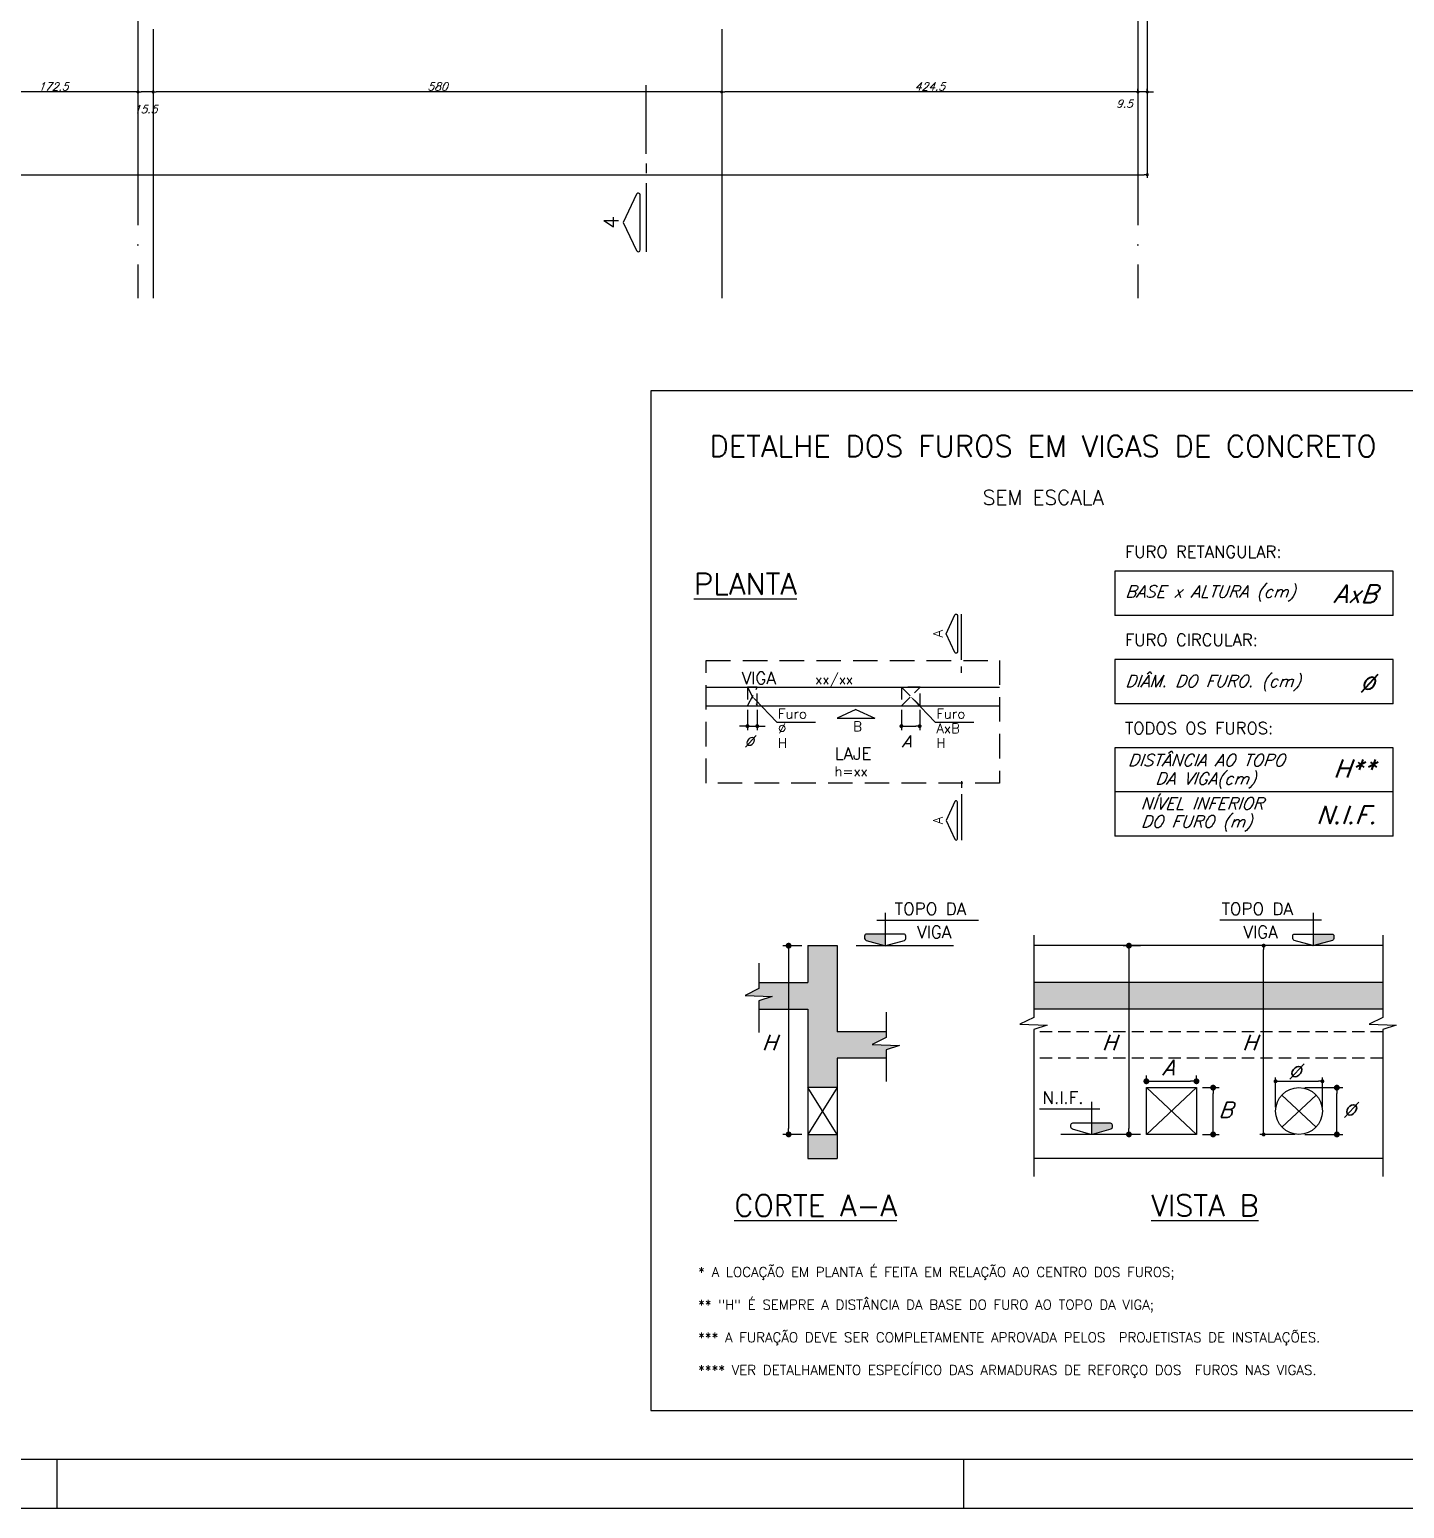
# Model space of a CAD drawing. Extents: x -4723 to 4922, y -2048 to 2452.
# Drawn here: x 2119 to 3522, y -2048 to -540 of the extents above; entities that cross this region are included whole.
import ezdxf
from ezdxf import colors
from ezdxf.entities.mleader import LeaderData, LeaderLine
from ezdxf.enums import TextEntityAlignment as Align
from ezdxf.math import Vec2, Vec3

# ---------------------------------------------------------------- set-up
doc = ezdxf.new("R2010")
doc.units = 0
doc.header["$LTSCALE"] = 50
doc.header["$MEASUREMENT"] = 0
for name, pattern in [('DASHED', [0.75, 0.5, -0.25]), ('EIXO', [6.8, 6, -0.4, 0, -0.4]), ('HIDDEN', [0.375, 0.25, -0.125])]:
    doc.linetypes.add(name, pattern=pattern)
doc.layers.get('0').update_dxf_attribs({"linetype": 'CONTINUOUS'})
doc.layers.get('DEFPOINTS').update_dxf_attribs({"linetype": 'CONTINUOUS'})
for name, color, linetype in [('F-AUX', 2, 'CONTINUOUS'), ('F-AUX-RED', 1, 'CONTINUOUS'), ('F-CORTE-INDICAÇÃO', 4, 'CONTINUOUS'), ('F-COTAS', 106, 'CONTINUOUS'), ('F-DET_LINHA', 1, 'CONTINUOUS'), ('F-EIXO', 12, 'EIXO'), ('F-FURO-PAREDE-TEXTOS', 2, 'CONTINUOUS'), ('F-FUROS', 2, 'HIDDEN'), ('F-LAJES', 3, 'CONTINUOUS'), ('F-LAJES-DIM', 2, 'CONTINUOUS'), ('F-LAJES-NOME', 4, 'CONTINUOUS'), ('F-MARGEM', 1, 'CONTINUOUS'), ('F-SOLIDO', 71, 'CONTINUOUS'), ('F-TEXTO', 6, 'CONTINUOUS'), ('F-TEXTO-CYAN', 4, 'CONTINUOUS'), ('F-TEXTO-GREEN', 3, 'CONTINUOUS'), ('F-TEXTO-YELLOW', 2, 'CONTINUOUS'), ('F-VIGAS', 3, 'CONTINUOUS'), ('F-VIGAS-DIM', 2, 'CONTINUOUS'), ('F-VIGAS-NOME', 4, 'CONTINUOUS')]:
    doc.layers.add(name, color=color, linetype=linetype)
doc.styles.add('CP-TEXT-INCL', font='simplex.shx', dxfattribs={"oblique": 20})
doc.styles.add('MCP', font='simplex.shx')
doc.styles.add('ROMANS', font='simplex.shx')
doc.styles.get("Standard").update_dxf_attribs({"font": 'simplex.shx'})
doc.dimstyles.new('CP-COTAS-50', dxfattribs={"dimscale": 0.64, "dimtxt": 12.5, "dimasz": 5, "dimexe": 5, "dimexo": 5, "dimgap": 2.5, "dimtad": 1, "dimdec": 1, "dimdsep": 46, "dimtxsty": 'CP-TEXT-INCL', "dimblk1": 'DOT', "dimblk2": 'DOT', "dimsah": 1, "dimcen": 9, "dimclrd": 256, "dimclre": 256, "dimclrt": 256, "dimadec": 0, "dimazin": 0, "dimtfac": 1, "dimtdec": 1, "dimtmove": 2, "dimatfit": 3, "dimldrblk": 'DOT', "dimfxl": 0, "dimtolj": 1, "dimarcsym": 0})
doc.dimstyles.new('CP-COTAS-75', dxfattribs={"dimscale": 0.8, "dimtxt": 18.75, "dimasz": 7.5, "dimexe": 7.5, "dimexo": 7.5, "dimgap": 3.75, "dimtad": 1, "dimdsep": 46, "dimtxsty": 'CP-TEXT-INCL', "dimblk1": 'DOT', "dimblk2": 'DOT', "dimsah": 1, "dimcen": 13.5, "dimclrd": 256, "dimclre": 256, "dimclrt": 256, "dimadec": 0, "dimazin": 0, "dimtfac": 1, "dimtofl": 0, "dimtmove": 2, "dimatfit": 3, "dimldrblk": 'DOT', "dimfxl": 0, "dimtolj": 1, "dimarcsym": 0})

# ---------------------------------------------------------------- blocks, each defined once
blk = doc.blocks.new('*U11')
at = {"layer": 'F-CORTE-INDICAÇÃO'}
for p, q in [((-100, 0), (-170, 0)), ((-80, 0), (-90, 0)), ((-70, 0), (0, 0))]:
    blk.add_line(p, q, dxfattribs=at)
blk.add_lwpolyline([(-112, 6, 0.802585), (-111.2, 9.8), (-140, 23.3), (-168.8, 9.8, 0.802585), (-168, 6)], format="xyb", close=True, dxfattribs=at)
at = {"layer": 'F-CORTE-INDICAÇÃO', "style": 'ROMANS'}
blk.add_attdef('CORTE', text='', height=15, dxfattribs=at).set_placement((-140, 35.8), align=Align.MIDDLE_CENTER)
at = {"layer": 'F-CORTE-INDICAÇÃO', "color": 2, "style": 'ROMANS'}
blk.add_attdef('FOLHA', text='', height=12, dxfattribs=at).set_placement((-140, -10), align=Align.MIDDLE_CENTER)
blk = doc.blocks.new('*U149')
at = {"layer": 'F-EIXO'}
blk.add_line((0, 0), (0, -2655), dxfattribs=at)
at = {"layer": 'F-TEXTO', "style": 'ROMANS'}
blk.add_attdef('EIXO', text='', height=17.5, rotation=360, dxfattribs=at).set_placement((0, 28.2), align=Align.MIDDLE_CENTER)
blk = doc.blocks.new('*U169')
at = {"layer": 'F-EIXO'}
blk.add_line((0, 0), (0, -2755), dxfattribs=at)
at = {"layer": 'F-TEXTO', "style": 'ROMANS'}
blk.add_attdef('EIXO', text='', height=17.5, rotation=360, dxfattribs=at).set_placement((0, 28.2072), align=Align.MIDDLE_CENTER)
blk = doc.blocks.new('*U176')
at = {"layer": 'F-EIXO'}
blk.add_line((0, 0), (0, -2655), dxfattribs=at)
at = {"layer": 'F-TEXTO', "style": 'ROMANS'}
blk.add_attdef('EIXO', text='', height=17.5, rotation=360, dxfattribs=at).set_placement((0, 28.2), align=Align.MIDDLE_CENTER)
blk = doc.blocks.new('*U182')
at = {"layer": 'F-EIXO'}
blk.add_line((0, 0), (0, -2755), dxfattribs=at)
at = {"layer": 'F-TEXTO', "style": 'ROMANS'}
blk.add_attdef('EIXO', text='', height=17.5, rotation=360, dxfattribs=at).set_placement((0, 28.2072), align=Align.MIDDLE_CENTER)
blk = doc.blocks.new('_DOT')
at = {"color": 0, "linetype": 'ByBlock'}
blk.add_line((-0.5, 0), (-1, 0), dxfattribs=at)
at = {"color": 0, "linetype": 'ByBlock', "const_width": 0.5}
blk.add_lwpolyline([(-0.25, 0, 1), (0.25, 0, 1)], format="xyb", close=True, dxfattribs=at)
blk = doc.blocks.new('*D191')
at = {"layer": 'DEFPOINTS', "color": 0, "transparency": 16777216}
for p in [(3309.7, -1612.5), (3258.6, -1619), (3309.7, -1619)]:
    blk.add_point(p, dxfattribs=at)
at = {"layer": 'F-COTAS', "lineweight": -2, "transparency": 16777216}
for p, q in [((3258.6, -1613), (3258.6, -1606.5)), ((3264.6, -1612.5), (3303.7, -1612.5)), ((3309.7, -1613), (3309.7, -1606.5))]:
    blk.add_line(p, q, dxfattribs=at)
at = {"layer": 'F-COTAS', "lineweight": -2, "transparency": 16777216, "xscale": 6, "yscale": 6, "zscale": 6, "rotation": 180}
blk.add_blockref('_DOT', (3258.6, -1612.5), dxfattribs=at)
at = {"layer": 'F-COTAS', "lineweight": -2, "transparency": 16777216, "xscale": 6, "yscale": 6, "zscale": 6}
blk.add_blockref('_DOT', (3309.7, -1612.5), dxfattribs=at)
blk = doc.blocks.new('*D192')
at = {"layer": 'DEFPOINTS', "color": 0, "transparency": 16777216}
for p in [(3258.6, -1474.2), (3240.8, -1666.7), (3258.6, -1666.7)]:
    blk.add_point(p, dxfattribs=at)
at = {"layer": 'F-COTAS', "lineweight": -2, "transparency": 16777216}
for p, q in [((3252.6, -1474.2), (3234.8, -1474.2)), ((3240.8, -1480.2), (3240.8, -1660.7)), ((3252.6, -1666.7), (3234.8, -1666.7))]:
    blk.add_line(p, q, dxfattribs=at)
at = {"layer": 'F-COTAS', "lineweight": -2, "transparency": 16777216, "xscale": 6, "yscale": 6, "zscale": 6}
for p, rotation in [((3240.8, -1474.2), 90), ((3240.8, -1666.7), 270)]:
    blk.add_blockref('_DOT', p, dxfattribs=dict(at, rotation=rotation))
blk = doc.blocks.new('*D193')
at = {"layer": 'DEFPOINTS', "color": 0, "transparency": 16777216}
for p in [(3309.7, -1619), (3326.7, -1619), (3309.7, -1666.7)]:
    blk.add_point(p, dxfattribs=at)
at = {"layer": 'F-COTAS', "lineweight": -2, "transparency": 16777216}
for p, q in [((3315.7, -1619), (3332.7, -1619)), ((3326.7, -1660.7), (3326.7, -1625)), ((3315.7, -1666.7), (3332.7, -1666.7))]:
    blk.add_line(p, q, dxfattribs=at)
at = {"layer": 'F-COTAS', "lineweight": -2, "transparency": 16777216, "xscale": 6, "yscale": 6, "zscale": 6}
for p, rotation in [((3326.7, -1619), 90), ((3326.7, -1666.7), 270)]:
    blk.add_blockref('_DOT', p, dxfattribs=dict(at, rotation=rotation))
blk = doc.blocks.new('*D194')
at = {"layer": 'DEFPOINTS', "color": 0, "transparency": 16777216}
for p in [(2913.1, -1474.2), (2893.7, -1666.7), (2913.1, -1666.7)]:
    blk.add_point(p, dxfattribs=at)
at = {"layer": 'F-COTAS', "lineweight": -2, "transparency": 16777216}
for p, q in [((2907.1, -1474.2), (2887.7, -1474.2)), ((2893.7, -1480.2), (2893.7, -1660.7)), ((2907.1, -1666.7), (2887.7, -1666.7))]:
    blk.add_line(p, q, dxfattribs=at)
at = {"layer": 'F-COTAS', "lineweight": -2, "transparency": 16777216, "xscale": 6, "yscale": 6, "zscale": 6}
for p, rotation in [((2893.7, -1474.2), 90), ((2893.7, -1666.7), 270)]:
    blk.add_blockref('_DOT', p, dxfattribs=dict(at, rotation=rotation))
blk = doc.blocks.new('*D195')
at = {"layer": 'DEFPOINTS', "color": 0, "transparency": 16777216}
for p in [(3414.2, -1619), (3452.9, -1619), (3414.2, -1666.7)]:
    blk.add_point(p, dxfattribs=at)
at = {"layer": 'F-COTAS', "lineweight": -2, "transparency": 16777216}
for p, q in [((3420.2, -1619), (3458.9, -1619)), ((3452.9, -1660.7), (3452.9, -1625)), ((3420.2, -1666.7), (3458.9, -1666.7))]:
    blk.add_line(p, q, dxfattribs=at)
at = {"layer": 'F-COTAS', "lineweight": -2, "transparency": 16777216, "xscale": 6, "yscale": 6, "zscale": 6}
for p, rotation in [((3452.9, -1619), 90), ((3452.9, -1666.7), 270)]:
    blk.add_blockref('_DOT', p, dxfattribs=dict(at, rotation=rotation))
blk = doc.blocks.new('A0-4L_900')
at = {"layer": 'F-MARGEM', "color": 2}
for p, q in [((137.4, 1), (137.4, 0)), ((155.9, 1), (155.9, 0))]:
    blk.add_line(p, q, dxfattribs=at)
blk.add_lwpolyline([(0, 0), (0, 90), (192.9, 90), (192.9, 0)], close=True, dxfattribs=at)
at = {"layer": 'F-MARGEM', "color": 7}
blk.add_lwpolyline([(2.5, 89), (191.9, 89), (191.9, 1), (2.5, 1)], close=True, dxfattribs=at)
blk = doc.blocks.new('*D196')
at = {"layer": 'DEFPOINTS', "color": 0, "linetype": 'Continuous', "transparency": 16777216}
for p in [(-3490, -415.5), (3259.5, -415.5), (3259.5, -687.9)]:
    blk.add_point(p, dxfattribs=at)
at = {"layer": 'F-COTAS', "linetype": 'Continuous', "lineweight": -2, "transparency": 16777216}
for p, q in [((-3490, -418.7), (-3490, -691.1)), ((3259.5, -418.7), (3259.5, -691.1)), ((-3486.8, -687.9), (3256.3, -687.9))]:
    blk.add_line(p, q, dxfattribs=at)
at = {"layer": 'F-COTAS', "linetype": 'Continuous', "lineweight": -2, "transparency": 16777216, "xscale": 3.2, "yscale": 3.2, "zscale": 3.2, "rotation": 180}
blk.add_blockref('_DOT', (-3490, -687.9), dxfattribs=at)
at = {"layer": 'F-COTAS', "linetype": 'Continuous', "lineweight": -2, "transparency": 16777216, "xscale": 3.2, "yscale": 3.2, "zscale": 3.2}
blk.add_blockref('_DOT', (3259.5, -687.9), dxfattribs=at)
at = {"layer": 'F-COTAS', "linetype": 'Continuous', "transparency": 16777216, "insert": (-115.2, -682.3), "char_height": 8, "attachment_point": 5, "style": 'CP-TEXT-INCL'}
blk.add_mtext('\\A1;6749.5', dxfattribs=at)
blk = doc.blocks.new('*D197')
at = {"layer": 'DEFPOINTS', "color": 0, "linetype": 'Continuous', "transparency": 16777216}
for p in [(3250, -603.5), (3250, -607.4), (3259.5, -607.4)]:
    blk.add_point(p, dxfattribs=at)
at = {"layer": 'F-COTAS', "linetype": 'Continuous', "lineweight": -2, "transparency": 16777216}
for p, q in [((3250, -604.2), (3250, -600.3)), ((3259.5, -604.2), (3259.5, -600.3)), ((3246.8, -603.5), (3243.6, -603.5)), ((3259.5, -603.5), (3250, -603.5)), ((3262.7, -603.5), (3265.9, -603.5))]:
    blk.add_line(p, q, dxfattribs=at)
at = {"layer": 'F-COTAS', "linetype": 'Continuous', "lineweight": -2, "transparency": 16777216, "xscale": 3.2, "yscale": 3.2, "zscale": 3.2}
blk.add_blockref('_DOT', (3250, -603.5), dxfattribs=at)
at = {"layer": 'F-COTAS', "linetype": 'Continuous', "lineweight": -2, "transparency": 16777216, "xscale": 3.2, "yscale": 3.2, "zscale": 3.2, "rotation": 180}
blk.add_blockref('_DOT', (3259.5, -603.5), dxfattribs=at)
at = {"layer": 'F-COTAS', "linetype": 'Continuous', "transparency": 16777216, "insert": (3236.2, -615.4), "char_height": 8, "attachment_point": 5, "style": 'CP-TEXT-INCL'}
blk.add_mtext('\\A1;9.5', dxfattribs=at)
blk = doc.blocks.new('*D198')
at = {"layer": 'DEFPOINTS', "color": 0, "linetype": 'Continuous', "transparency": 16777216}
for p in [(2825.5, -603.5), (2825.5, -603.5), (3250, -607.4)]:
    blk.add_point(p, dxfattribs=at)
at = {"layer": 'F-COTAS', "linetype": 'Continuous', "lineweight": -2, "transparency": 16777216}
for p, q in [((3250, -604.2), (3250, -600.3)), ((3246.8, -603.5), (2828.7, -603.5))]:
    blk.add_line(p, q, dxfattribs=at)
at = {"layer": 'F-COTAS', "linetype": 'Continuous', "lineweight": -2, "transparency": 16777216, "xscale": 3.2, "yscale": 3.2, "zscale": 3.2, "rotation": 180}
blk.add_blockref('_DOT', (2825.5, -603.5), dxfattribs=at)
at = {"layer": 'F-COTAS', "linetype": 'Continuous', "lineweight": -2, "transparency": 16777216, "xscale": 3.2, "yscale": 3.2, "zscale": 3.2}
blk.add_blockref('_DOT', (3250, -603.5), dxfattribs=at)
at = {"layer": 'F-COTAS', "linetype": 'Continuous', "transparency": 16777216, "insert": (3037.7, -597.9), "char_height": 8, "attachment_point": 5, "style": 'CP-TEXT-INCL'}
blk.add_mtext('\\A1;424.5', dxfattribs=at)
blk = doc.blocks.new('*D199')
at = {"layer": 'DEFPOINTS', "color": 0, "linetype": 'Continuous', "transparency": 16777216}
for p in [(2245.5, -603.5), (2245.5, -603.5), (2825.5, -603.5)]:
    blk.add_point(p, dxfattribs=at)
at = {"layer": 'F-COTAS', "linetype": 'Continuous', "lineweight": -2, "transparency": 16777216}
blk.add_line((2822.3, -603.5), (2248.7, -603.5), dxfattribs=at)
at = {"layer": 'F-COTAS', "linetype": 'Continuous', "lineweight": -2, "transparency": 16777216, "xscale": 3.2, "yscale": 3.2, "zscale": 3.2, "rotation": 180}
blk.add_blockref('_DOT', (2245.5, -603.5), dxfattribs=at)
at = {"layer": 'F-COTAS', "linetype": 'Continuous', "lineweight": -2, "transparency": 16777216, "xscale": 3.2, "yscale": 3.2, "zscale": 3.2}
blk.add_blockref('_DOT', (2825.5, -603.5), dxfattribs=at)
at = {"layer": 'F-COTAS', "linetype": 'Continuous', "transparency": 16777216, "insert": (2535.5, -597.9), "char_height": 8, "attachment_point": 5, "style": 'CP-TEXT-INCL'}
blk.add_mtext('\\A1;580', dxfattribs=at)
blk = doc.blocks.new('*D200')
at = {"layer": 'DEFPOINTS', "color": 0, "linetype": 'Continuous', "transparency": 16777216}
for p in [(2230, -603.5), (2230, -603.5), (2245.5, -603.5)]:
    blk.add_point(p, dxfattribs=at)
at = {"layer": 'F-COTAS', "linetype": 'Continuous', "lineweight": -2, "transparency": 16777216}
blk.add_line((2242.3, -603.5), (2233.2, -603.5), dxfattribs=at)
at = {"layer": 'F-COTAS', "linetype": 'Continuous', "lineweight": -2, "transparency": 16777216, "xscale": 3.2, "yscale": 3.2, "zscale": 3.2, "rotation": 180}
blk.add_blockref('_DOT', (2230, -603.5), dxfattribs=at)
at = {"layer": 'F-COTAS', "linetype": 'Continuous', "lineweight": -2, "transparency": 16777216, "xscale": 3.2, "yscale": 3.2, "zscale": 3.2}
blk.add_blockref('_DOT', (2245.5, -603.5), dxfattribs=at)
at = {"layer": 'F-COTAS', "linetype": 'Continuous', "transparency": 16777216, "insert": (2237.7, -621.1), "char_height": 8, "attachment_point": 5, "style": 'CP-TEXT-INCL'}
blk.add_mtext('\\A1;15.5', dxfattribs=at)
blk = doc.blocks.new('*D201')
at = {"layer": 'DEFPOINTS', "color": 0, "linetype": 'Continuous', "transparency": 16777216}
for p in [(2057.5, -603.5), (2057.5, -603.5), (2230, -603.5)]:
    blk.add_point(p, dxfattribs=at)
at = {"layer": 'F-COTAS', "linetype": 'Continuous', "lineweight": -2, "transparency": 16777216}
blk.add_line((2226.8, -603.5), (2060.7, -603.5), dxfattribs=at)
at = {"layer": 'F-COTAS', "linetype": 'Continuous', "lineweight": -2, "transparency": 16777216, "xscale": 3.2, "yscale": 3.2, "zscale": 3.2, "rotation": 180}
blk.add_blockref('_DOT', (2057.5, -603.5), dxfattribs=at)
at = {"layer": 'F-COTAS', "linetype": 'Continuous', "lineweight": -2, "transparency": 16777216, "xscale": 3.2, "yscale": 3.2, "zscale": 3.2}
blk.add_blockref('_DOT', (2230, -603.5), dxfattribs=at)
at = {"layer": 'F-COTAS', "linetype": 'Continuous', "transparency": 16777216, "insert": (2143.7, -597.9), "char_height": 8, "attachment_point": 5, "style": 'CP-TEXT-INCL'}
blk.add_mtext('\\A1;172.5', dxfattribs=at)

msp = doc.modelspace()

# ---------------------------------------------------------------- hatches: boundary and pattern name
at = {"layer": 'F-SOLIDO'}
h = msp.add_hatch(color=256, dxfattribs=at)
edge = h.paths.add_edge_path()
edge.add_line((2992.214, -1462.352), (2973.214, -1462.352))
edge.add_ellipse((2973.214, -1464.352), major_axis=(1.414, 1.414), ratio=1, start_angle=45, end_angle=135)
edge.add_line((2971.214, -1464.352), (2971.214, -1466.864))
edge.add_ellipse((2973.214, -1466.864), major_axis=(-1.414, 1.414), ratio=1, start_angle=45, end_angle=118.300756)
edge.add_line((2972.639, -1468.78), (2991.639, -1474.18))
edge.add_ellipse((2992.214, -1472.264), major_axis=(1.414, 1.414), ratio=1, start_angle=208.300756, end_angle=225)
edge.add_line((2992.214, -1474.264), (2992.214, -1462.352))
h = msp.add_hatch(color=256, dxfattribs=at)
edge = h.paths.add_edge_path()
edge.add_line((3428.883, -1462.352), (3447.883, -1462.352))
edge.add_ellipse((3447.883, -1464.352), major_axis=(-1.414, 1.414), ratio=1, start_angle=225, end_angle=315, ccw=False)
edge.add_line((3449.883, -1464.352), (3449.883, -1466.864))
edge.add_ellipse((3447.883, -1466.864), major_axis=(1.414, 1.414), ratio=1, start_angle=241.699244, end_angle=315, ccw=False)
edge.add_line((3448.458, -1468.78), (3429.458, -1474.18))
edge.add_ellipse((3428.883, -1472.264), major_axis=(-1.414, 1.414), ratio=1, start_angle=135, end_angle=151.699244, ccw=False)
edge.add_line((3428.883, -1474.264), (3428.883, -1462.352))
for points in [[(2913.127, -1511.9), (2863.367, -1511.9), (2863.367, -1517.864), (2849.239, -1524.924), (2877.015, -1525.972), (2863.367, -1530.372), (2863.367, -1538.996), (2913.127, -1538.996), (2913.127, -1618.996), (2943.127, -1618.996), (2943.127, -1588.996), (2993.127, -1588.996), (2993.127, -1580.372), (3006.775, -1575.972), (2978.999, -1574.924), (2993.127, -1567.864), (2993.127, -1561.9), (2943.127, -1561.9), (2943.127, -1474.18), (2913.127, -1474.18)], [(3499.886, -1538.996), (3499.886, -1511.9), (3143.799, -1511.9), (3143.799, -1538.996)], [(2943.127, -1691.217), (2943.127, -1666.747), (2913.127, -1666.747), (2913.127, -1691.217)]]:
    msp.add_hatch(color=256, dxfattribs=at).paths.add_polyline_path(points)
h = msp.add_hatch(color=256, dxfattribs=at)
edge = h.paths.add_edge_path()
edge.add_line((3202.696, -1654.919), (3221.696, -1654.919))
edge.add_ellipse((3221.696, -1656.919), major_axis=(-1.414, 1.414), ratio=1, start_angle=225, end_angle=315, ccw=False)
edge.add_line((3223.696, -1656.919), (3223.696, -1659.431))
edge.add_ellipse((3221.696, -1659.431), major_axis=(1.414, 1.414), ratio=1, start_angle=241.699244, end_angle=315, ccw=False)
edge.add_line((3222.271, -1661.347), (3203.271, -1666.747))
edge.add_ellipse((3202.696, -1664.831), major_axis=(-1.414, 1.414), ratio=1, start_angle=135, end_angle=151.699244, ccw=False)
edge.add_line((3202.696, -1666.831), (3202.696, -1654.919))

# ---------------------------------------------------------------- linework, layer by layer
at = {"layer": 'F-AUX'}
for p, q in [((2992.214, -1440.762), (2992.214, -1474.264)), ((3428.883, -1440.762), (3428.883, -1474.264)), ((2983.814, -1448.216), (3087.418, -1448.216)), ((3437.282, -1448.216), (3333.679, -1448.216)), ((3211.096, -1640.784), (3149.693, -1640.784)), ((3202.696, -1633.329), (3202.696, -1666.831))]:
    msp.add_line(p, q, dxfattribs=at)
for points in [[(2991.639, -1474.18, 0.14676884), (2992.788, -1474.18), (3011.788, -1468.78, 0.33120617), (3013.214, -1466.864), (3013.214, -1464.352, 0.41421356), (3011.214, -1462.352), (2973.214, -1462.352, 0.41421356), (2971.214, -1464.352), (2971.214, -1466.864, 0.33120617), (2972.639, -1468.78), (2991.639, -1474.18, 0.14676884), (2992.788, -1474.18)], [(3429.458, -1474.18, -0.14676884), (3428.308, -1474.18), (3409.308, -1468.78, -0.33120617), (3407.883, -1466.864), (3407.883, -1464.352, -0.41421356), (3409.883, -1462.352), (3447.883, -1462.352, -0.41421356), (3449.883, -1464.352), (3449.883, -1466.864, -0.33120617), (3448.458, -1468.78), (3429.458, -1474.18, -0.14676884), (3428.308, -1474.18)], [(3203.271, -1666.747, -0.14676884), (3202.121, -1666.747), (3183.121, -1661.347, -0.33120617), (3181.696, -1659.431), (3181.696, -1656.919, -0.41421356), (3183.696, -1654.919), (3221.696, -1654.919, -0.41421356), (3223.696, -1656.919), (3223.696, -1659.431, -0.33120617), (3222.271, -1661.347), (3203.271, -1666.747, -0.14676884), (3202.121, -1666.747)]]:
    msp.add_lwpolyline(points, format="xyb", dxfattribs=at)
at = {"layer": 'F-AUX-RED'}
for p, q in [((3309.717, -1666.747), (3258.616, -1618.996)), ((3258.616, -1666.747), (3309.717, -1618.996)), ((3431.682, -1659.172), (3396.793, -1626.57)), ((3396.793, -1659.172), (3431.682, -1626.57)), ((3252.07, -1666.747), (3171.275, -1666.747))]:
    msp.add_line(p, q, dxfattribs=at)
msp.add_lwpolyline([(2962.646, -1474.18), (3061.899, -1474.18)], dxfattribs=at)
at = {"layer": 'F-CORTE-INDICAÇÃO'}
for p, q in [((3069.921, -1182.641), (3069.921, -1135.974)), ((3069.921, -1195.974), (3069.921, -1189.308)), ((3069.921, -1306.489), (3069.921, -1313.155)), ((3069.921, -1319.822), (3069.921, -1366.489))]:
    msp.add_line(p, q, dxfattribs=at)
for points in [[(3065.921, -1174.641, -0.80258485), (3063.38, -1175.205), (3054.412, -1155.974), (3063.38, -1136.744, -0.80258485), (3065.921, -1137.308)], [(3065.921, -1327.822, 0.80258485), (3063.38, -1327.259), (3054.412, -1346.489), (3063.38, -1365.719, 0.80258485), (3065.921, -1365.155)]]:
    msp.add_lwpolyline(points, format="xyb", close=True, dxfattribs=at)
for points in [[(2962.296, -1233.326), (2943.066, -1242.293)], [(2962.296, -1233.326), (2981.526, -1242.293)], [(2943.066, -1242.293), (2981.526, -1242.293)]]:
    msp.add_lwpolyline(points, dxfattribs=at)
at = {"layer": 'F-COTAS'}
for p, q in [((2851.697, -1233.636), (2851.697, -1254.256)), ((2861.697, -1233.636), (2861.697, -1254.256)), ((3008.733, -1233.636), (3008.733, -1254.256)), ((3027.363, -1233.636), (3027.363, -1254.256)), ((2847.697, -1250.256), (2843.697, -1250.256)), ((2851.697, -1250.256), (2861.697, -1250.256)), ((2865.697, -1250.256), (2869.697, -1250.256)), ((3012.733, -1250.256), (3023.363, -1250.256)), ((3391.292, -1474.18), (3374.218, -1474.18)), ((3378.218, -1662.747), (3378.218, -1478.18)), ((3390.362, -1638.871), (3390.362, -1608.481)), ((3394.362, -1612.481), (3434.113, -1612.481)), ((3438.113, -1638.871), (3438.113, -1608.481)), ((3410.237, -1666.747), (3374.218, -1666.747))]:
    msp.add_line(p, q, dxfattribs=at)
at = {"layer": 'F-DET_LINHA', "color": 1}
for p, q in [((3510.279, -1092.378), (3226.514, -1092.378)), ((3226.514, -1092.378), (3226.514, -1137.378)), ((3510.279, -1137.378), (3510.279, -1092.378)), ((3510.279, -1137.378), (3226.514, -1137.378)), ((3510.279, -1182.378), (3226.514, -1182.378)), ((3226.514, -1182.378), (3226.514, -1227.378)), ((3510.279, -1227.378), (3510.279, -1182.378)), ((3510.279, -1227.378), (3226.514, -1227.378)), ((3226.514, -1272.378), (3226.514, -1317.378)), ((3510.279, -1272.378), (3226.514, -1272.378)), ((3510.279, -1317.378), (3510.279, -1272.378)), ((3510.279, -1317.378), (3226.514, -1317.378)), ((3226.514, -1317.378), (3226.514, -1362.378)), ((3510.279, -1362.378), (3510.279, -1317.378)), ((3510.279, -1362.378), (3226.514, -1362.378)), ((3143.799, -1463.404), (3143.799, -1547.313)), ((3499.886, -1463.404), (3499.886, -1547.313)), ((2863.367, -1491.882), (2863.367, -1517.864)), ((2863.367, -1517.864), (2849.239, -1524.924)), ((2849.239, -1524.924), (2877.015, -1525.972)), ((2877.015, -1525.972), (2863.367, -1530.372)), ((2863.367, -1530.372), (2863.367, -1562.854)), ((2993.127, -1541.882), (2993.127, -1567.864)), ((3143.799, -1547.313), (3129.671, -1554.373)), ((3499.886, -1547.313), (3485.759, -1554.373)), ((2993.127, -1567.864), (2978.999, -1574.924)), ((3129.671, -1554.373), (3157.446, -1555.421)), ((3157.446, -1555.421), (3143.799, -1559.821)), ((3143.799, -1559.821), (3143.799, -1709.749)), ((3485.759, -1554.373), (3513.534, -1555.421)), ((3513.534, -1555.421), (3499.886, -1559.821)), ((3499.886, -1559.821), (3499.886, -1709.749)), ((2978.999, -1574.924), (3006.775, -1575.972)), ((3006.775, -1575.972), (2993.127, -1580.372)), ((2993.127, -1580.372), (2993.127, -1612.854)), ((2943.127, -1666.747), (2913.127, -1618.996)), ((2943.127, -1618.996), (2913.127, -1666.747))]:
    msp.add_line(p, q, dxfattribs=at)
at = {"layer": 'F-DET_LINHA', "color": 3}
for p, q in [((2913.127, -1474.18), (2943.127, -1474.18)), ((2913.127, -1474.18), (2913.127, -1511.9)), ((2943.127, -1474.18), (2943.127, -1561.9)), ((2863.367, -1511.9), (2913.127, -1511.9)), ((3499.886, -1511.9), (3143.799, -1511.9)), ((2863.367, -1538.996), (2913.127, -1538.996)), ((2913.127, -1538.996), (2913.127, -1691.217)), ((3499.886, -1538.996), (3143.799, -1538.996)), ((2993.127, -1561.9), (2943.127, -1561.9)), ((2943.127, -1588.996), (2943.127, -1691.217)), ((2993.127, -1588.996), (2943.127, -1588.996)), ((2943.127, -1618.996), (2913.127, -1618.996)), ((2913.127, -1666.747), (2943.127, -1666.747)), ((2913.127, -1691.217), (2943.127, -1691.217))]:
    msp.add_line(p, q, dxfattribs=at)
at = {"layer": 'F-DET_LINHA', "color": 2}
for p, q in [((3499.886, -1474.18), (3143.799, -1474.18)), ((3499.886, -1691.217), (3143.799, -1691.217))]:
    msp.add_line(p, q, dxfattribs=at)
at = {"layer": 'F-DET_LINHA', "color": 1, "linetype": 'HIDDEN'}
for p, q in [((3499.886, -1561.9), (3143.799, -1561.9)), ((3499.886, -1588.996), (3143.799, -1588.996))]:
    msp.add_line(p, q, dxfattribs=at)
at = {"layer": 'F-DET_LINHA', "color": 1}
msp.add_lwpolyline([(2753.169, -1948.366), (3553.169, -1948.366), (3553.169, -908.366), (2753.169, -908.366)], close=True, dxfattribs=at)
at = {"layer": 'F-DET_LINHA', "color": 1, "linetype": 'DASHED'}
msp.add_lwpolyline([(2809.482, -1183.211), (3108.91, -1183.211), (3108.91, -1308.422), (2809.482, -1308.422)], close=True, dxfattribs=at)
at = {"layer": 'F-FUROS'}
for points in [[(2851.697, -1210.636), (2851.697, -1229.636), (2861.697, -1229.636), (2861.697, -1210.636), (2851.697, -1210.636)], [(2851.697, -1229.636), (2861.697, -1210.636)], [(2851.697, -1210.636), (2861.697, -1229.636)], [(3008.733, -1210.636), (3008.733, -1229.636), (3027.733, -1229.636), (3027.733, -1210.636), (3008.733, -1210.636)], [(3008.733, -1229.636), (3027.733, -1210.636)], [(3008.733, -1210.636), (3027.733, -1229.636)]]:
    msp.add_lwpolyline(points, dxfattribs=at)
at = {"layer": 'F-LAJES'}
for points in [[(2809.482, -1210.636), (3108.91, -1210.636)], [(2809.482, -1229.636), (3108.91, -1229.636)]]:
    msp.add_lwpolyline(points, dxfattribs=at)
at = {"layer": 'F-VIGAS', "linetype": 'Continuous'}
msp.add_lwpolyline([(3258.616, -1618.996), (3309.717, -1618.996), (3309.717, -1666.747), (3258.616, -1666.747)], close=True, dxfattribs=at)
msp.add_circle((3414.237, -1642.871), 23.875, dxfattribs=at)

# ---------------------------------------------------------------- block references
at = {"layer": 'F-CORTE-INDICAÇÃO', "linetype": 'Continuous'}
ref = msp.add_blockref('*U11', (2748.295, -596.455), dxfattribs=dict(at, rotation=90))
ref.add_attrib('CORTE', '4', dxfattribs={"height": 15, "rotation": 90, "style": 'ROMANS'}).set_placement((2712.531, -736.455), align=Align.MIDDLE_CENTER)
at = {"layer": 'F-COTAS', "xscale": 4, "yscale": 4, "zscale": 4}
for p in [(2851.697, -1250.256), (3027.363, -1250.256), (3438.113, -1612.481)]:
    msp.add_blockref('_DOT', p, dxfattribs=at)
for p, rotation in [((2861.697, -1250.256), 180), ((3008.733, -1250.256), 180), ((3378.218, -1474.18), 90), ((3390.362, -1612.481), 180), ((3378.218, -1666.747), 270)]:
    msp.add_blockref('_DOT', p, dxfattribs=dict(at, rotation=rotation))
at = {"layer": 'F-EIXO', "linetype": 'Continuous'}
for name, p in [('*U182', (2230, 1941.357)), ('*U169', (3250, 1941.357)), ('*U176', (2245.5, 1841.357)), ('*U149', (2825.5, 1841.357))]:
    msp.add_blockref(name, p, dxfattribs=at)
at = {"layer": 'F-MARGEM', "linetype": 'Continuous', "xscale": 50, "yscale": 50, "zscale": 50}
msp.add_blockref('A0-4L_900', (-4722.805, -2048.155), dxfattribs=at)

# ---------------------------------------------------------------- texts
at = {"layer": 'F-CORTE-INDICAÇÃO', "style": 'ROMANS'}
for p in [(3046.079, -1155.974), (3046.079, -1346.489)]:
    msp.add_attdef('A', text='A', height=10, rotation=90, dxfattribs=at).set_placement(p, align=Align.MIDDLE_CENTER)
msp.add_attdef('B', text='A', height=10, dxfattribs=at).set_placement((2964.018, -1250.534), align=Align.MIDDLE_CENTER)
at = {"layer": 'F-FURO-PAREDE-TEXTOS', "linetype": 'Continuous', "style": 'MCP'}
for s, p in [('Furo', (2882.821, -1242.542)), ('Furo', (3044.357, -1242.542)), ('%%C', (2882.821, -1257.542)), ('AxB', (3044.357, -1257.542)), ('H', (2882.821, -1272.542)), ('H', (3044.357, -1272.542))]:
    msp.add_text(s, height=10, dxfattribs=at).set_placement(p)
at = {"layer": 'F-LAJES-DIM', "linetype": 'Continuous', "style": 'MCP'}
msp.add_text('h=xx', height=10, dxfattribs=at).set_placement((2940.616, -1301.434))
at = {"layer": 'F-LAJES-NOME', "linetype": 'Continuous', "style": 'MCP'}
msp.add_text('LAJE', height=12.5, dxfattribs=at).set_placement((2940.616, -1284.434))
at = {"layer": 'F-TEXTO', "style": 'ROMANS'}
for s, p in [('%%UPLANTA', (2797.075, -1116.102)), ('%%UCORTE A-A', (2838.233, -1750.153)), ('%%UVISTA B', (3263.448, -1750.153))]:
    msp.add_text(s, height=21.875, dxfattribs=at).set_placement(p)
at = {"layer": 'F-TEXTO', "insert": (3153.169, -964.756), "char_height": 21.875, "width": 750, "attachment_point": 5, "style": 'ROMANS'}
msp.add_mtext('DETALHE DOS FUROS EM VIGAS DE CONCRETO', dxfattribs=at)
at = {"layer": 'F-TEXTO-CYAN', "style": 'ROMANS', "oblique": 20}
for s, height, p in [('AxB', 18.375, (3449.454, -1124.543)), ('%%C', 18.375, (3475.32, -1215.751)), ('Ø', 12, (2847.761, -1271.844)), ('A', 12, (3009.112, -1271.844)), ('H**', 18.375, (3449.199, -1302.793)), ('N.I.F.', 18.375, (3431.552, -1349.878)), ('H', 15.75, (2866.531, -1580.856)), ('H', 15.75, (3213.105, -1580.856)), ('H', 15.75, (3356.373, -1580.856)), ('A', 15.75, (3274.714, -1606.343)), ('Ø', 15.75, (3402.585, -1610.485)), ('B', 15.75, (3332.165, -1649.588)), ('Ø', 15.75, (3458.398, -1649.588))]:
    msp.add_text(s, height=height, dxfattribs=at).set_placement(p)
at = {"layer": 'F-TEXTO-CYAN', "color": 3, "insert": (2801.394, -1802.053), "char_height": 10, "width": 748.96227, "attachment_point": 1, "style": 'ROMANS'}
msp.add_mtext('* A LOCAÇÃO EM PLANTA É FEITA EM RELAÇÃO AO CENTRO DOS FUROS;  \\P\\P** "H" É SEMPRE A DISTÂNCIA DA BASE DO FURO AO TOPO DA VIGA;  \\P\\P*** A FURAÇÃO DEVE SER COMPLETAMENTE APROVADA PELOS  PROJETISTAS DE INSTALAÇÕES.  \\P\\P**** VER DETALHAMENTO ESPECÍFICO DAS ARMADURAS DE REFORÇO DOS  FUROS NAS VIGAS.', dxfattribs=at)
at = {"layer": 'F-TEXTO-GREEN', "style": 'ROMANS'}
for s, height, p in [('FURO RETANGULAR:', 12.25, (3236.799, -1078.49)), ('FURO CIRCULAR:', 12.25, (3236.799, -1168.49)), ('TODOS OS FUROS:', 12.25, (3236.799, -1258.49)), ('TOPO DA', 12.5, (3001.955, -1442.841)), ('TOPO DA', 12.5, (3335.212, -1442.841)), ('VIGA', 12.5, (3024.758, -1466.489)), ('VIGA', 12.5, (3357.648, -1466.489)), ('N.I.F.', 12.5, (3152.652, -1635.409))]:
    msp.add_text(s, height=height, dxfattribs=at).set_placement(p)
at = {"layer": 'F-TEXTO-YELLOW', "style": 'ROMANS'}
msp.add_text('SEM ESCALA', height=15, dxfattribs=at).set_placement((3091.665, -1024.484))
at = {"layer": 'F-TEXTO-YELLOW', "style": 'ROMANS', "oblique": 20}
for s, p in [('BASE x ALTURA (cm)', (3236.799, -1119.168)), ('DIÂM. DO FURO. (cm)', (3236.799, -1210.376)), ('DISTÂNCIA AO TOPO', (3239.704, -1291.106)), ('DA VIGA(cm)', (3267.395, -1309.806)), ('NÍVEL INFERIOR', (3252.46, -1335.339)), ('DO FURO (m)', (3253.007, -1353.665))]:
    msp.add_text(s, height=12.25, dxfattribs=at).set_placement(p)
at = {"layer": 'F-VIGAS-DIM', "linetype": 'Continuous', "style": 'MCP'}
msp.add_text('xx/xx', height=10, dxfattribs=at).set_placement((2920.867, -1207.511))
at = {"layer": 'F-VIGAS-NOME', "linetype": 'Continuous', "style": 'MCP'}
msp.add_text('VIGA', height=12.5, dxfattribs=at).set_placement((2845.867, -1207.511))

# ---------------------------------------------------------------- dimensions: what is measured, and where the dimension line sits
at = {"layer": 'F-COTAS', "linetype": 'Continuous'}
for base, p1, p2, picture, middle in [((3259.5, -687.899), (-3490, -415.5), (3259.5, -415.5), '*D196', (-115.25, -682.299)), ((2057.5, -603.482), (2230, -603.482), (2057.5, -603.482), '*D201', (2143.75, -597.882)), ((2230, -603.482), (2245.5, -603.482), (2230, -603.482), '*D200', (2237.75, -621.082)), ((2245.5, -603.482), (2825.5, -603.482), (2245.5, -603.482), '*D199', (2535.5, -597.882)), ((2825.5, -603.482), (3250, -607.423), (2825.5, -603.482), '*D198', (3037.75, -597.882))]:
    dim = msp.add_linear_dim(base=base, p1=p1, p2=p2, dimstyle='CP-COTAS-50', dxfattribs=at)
    dim.commit()
    dim.dimension.update_dxf_attribs({"geometry": picture, "text_midpoint": middle})
dim = msp.add_linear_dim(base=(3250, -603.482), p1=(3259.5, -607.423), p2=(3250, -607.423), dimstyle='CP-COTAS-50', dxfattribs=at)
dim.commit()
dim.dimension.update_dxf_attribs({"geometry": '*D197', "text_midpoint": (3236.245, -615.401), "dimtype": 160})
at = {"layer": 'F-COTAS'}
for base, p1, p2, picture, middle in [((2893.66, -1666.747), (2913.127, -1474.18), (2913.127, -1666.747), '*D194', (2893.66, -1570.463)), ((3240.769, -1666.747), (3258.616, -1474.18), (3258.616, -1666.747), '*D192', (3240.769, -1570.463)), ((3326.699, -1618.996), (3309.717, -1666.747), (3309.717, -1618.996), '*D193', (3326.699, -1642.871)), ((3452.931, -1618.996), (3414.237, -1666.747), (3414.237, -1618.996), '*D195', (3452.931, -1642.871))]:
    dim = msp.add_linear_dim(base=base, p1=p1, p2=p2, angle=90, text=' ', dimstyle='CP-COTAS-75', dxfattribs=at)
    dim.commit()
    dim.dimension.update_dxf_attribs({"geometry": picture, "text_midpoint": middle})
dim = msp.add_linear_dim(base=(3309.717, -1612.481), p1=(3258.616, -1618.996), p2=(3309.717, -1618.996), text=' ', dimstyle='CP-COTAS-75', dxfattribs=at)
dim.commit()
dim.dimension.update_dxf_attribs({"geometry": '*D191', "text_midpoint": (3284.167, -1612.481)})

# ---------------------------------------------------------------- leaders
at = {"layer": 'F-FURO-PAREDE-TEXTOS', "linetype": 'Continuous'}
ml = msp.add_multileader_mtext('Standard', dxfattribs=at)
ml.set_content('', color=256)
ml.set_leader_properties()
ml.build(insert=Vec2(0, 0))
ctx = ml.context
ctx.base_point, ctx.plane_origin = Vec3(2920.957, -1246.142), Vec3(2856.697, -1220.136)
notes = []
notes.append((ctx, [(0, (1, 1, 0), (2881.688, -1246.142), (1, 0), 39.268, [(0, [(2856.697, -1220.136)], 0, [])])]))
ctx.mtext.insert, ctx.mtext.flow_direction = Vec3(2922.957, -1244.142), 5
ml = msp.add_multileader_mtext('Standard', dxfattribs=at)
ml.set_content('', color=256)
ml.set_leader_properties()
ml.build(insert=Vec2(0, 0))
ctx = ml.context
ctx.base_point, ctx.plane_origin = Vec3(3082.493, -1246.142), Vec3(3018.233, -1220.136)
notes.append((ctx, [(0, (1, 1, 0), (3043.225, -1246.142), (1, 0), 39.268, [(0, [(3018.233, -1220.136)], 0, [])])]))
ctx.mtext.insert, ctx.mtext.flow_direction = Vec3(3084.493, -1244.142), 5
for ctx, leaders in notes:
    for number, flags, end, landing, length, lines in leaders:
        leader = LeaderData()
        leader.index, (leader.has_last_leader_line, leader.has_dogleg_vector, leader.attachment_direction) = number, flags
        leader.last_leader_point, leader.dogleg_vector, leader.dogleg_length = Vec3(end), Vec3(landing), length
        for number, points, colour, breaks in lines:
            line = LeaderLine()
            line.index, line.vertices, line.color, line.breaks = number, Vec3.list(points), colors.encode_raw_color(colour), breaks
            leader.lines.append(line)
        ctx.leaders.append(leader)

doc.saveas('drawing.dxf')
